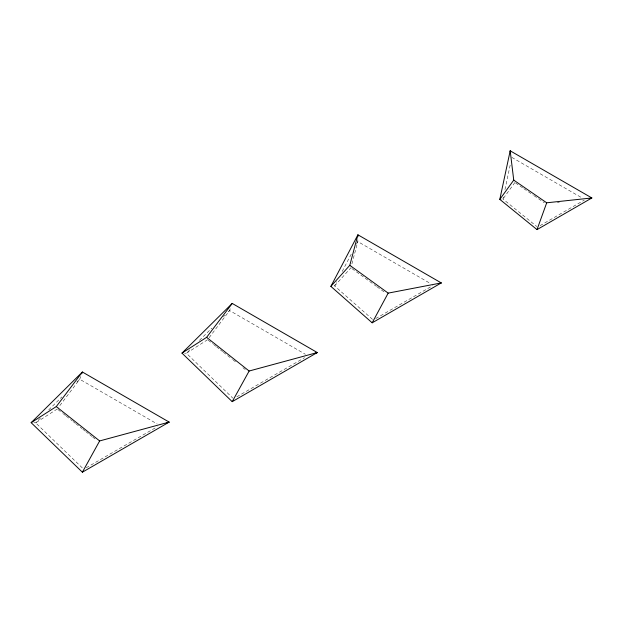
<?xml version="1.0" encoding="UTF-8"?>
<svg xmlns="http://www.w3.org/2000/svg" width="623" height="623" viewBox="0 0 623 623"><rect width="100%" height="100%" fill="white"/><g stroke="black" fill="none" stroke-linecap="round" stroke-linejoin="round"><path stroke-width="0.47" stroke-dasharray="3.12 2.34" d="M357.843 239.653L357.82 241.592L351.107 266.893M503.345 197.117L502.94 199.01L536.777 226.499M504.965 189.548L510.416 164.005M80.717 376.526L79.721 379.251L58.422 407.473M230.253 308.767L229.599 310.542L208.744 338.172M372.499 319.365L334.598 285.926L336.825 281.666M342.191 271.433L352.018 252.673M356.481 244.146L357.82 241.592L430.072 283.301M514.878 182.5L502.94 199.01L501.375 199.196M334.598 285.926L350.858 267.828L351.193 268.069M40.472 418.064L35.659 422.83L33.852 422.768M48.734 409.895L61.817 396.952M76.964 381.969L79.721 379.251L157.105 423.928M189.828 349.885L186.394 353.272L184.626 353.21M199.422 340.384L211.765 328.173M223.423 316.648L224.794 315.293M228.228 311.897L229.599 310.542L305.379 354.292M57.269 409L35.659 422.83L82.283 467.896M207.584 339.706L186.394 353.272L232.753 398.074M86.176 467.795L157.128 426.833M236.795 396.812L304.561 357.688M375.731 318.555L432.596 285.723M540.032 225.666L584.226 200.147M557.383 202.639L559.29 202.436M511.826 157.385L581.695 197.725M515.501 182.928L523.055 188.123M523.842 188.668L533.311 195.178M534.036 195.684L544.354 202.779M351.972 268.638L376.347 286.3M377.001 286.767L384.85 292.452M208.23 340.213L212.817 343.849M213.572 344.449L215.831 346.24M216.586 346.832L219.6 349.223M220.355 349.822L222.621 351.613M223.369 352.213L232.426 359.378M233.173 359.977L235.439 361.768M242.939 367.71L245.244 369.532M57.923 409.513L62.518 413.158M63.273 413.75L65.54 415.549M66.295 416.148L72.338 420.938M73.093 421.53L75.367 423.329M75.967 423.804L82.049 428.624M82.812 429.224L85.094 431.03M85.857 431.638L88.964 434.099M89.72 434.698L91.986 436.489M92.702 437.058L95.008 438.888"/><path stroke-width="0.93" d="M357.882 236.74L357.906 234.793L441.271 282.928L372.18 322.815L330.875 286.378L357.906 234.793L349.799 265.32L330.875 286.378M499.81 199.383L510.182 150.805L591.85 197.958L537.018 229.614L499.81 199.383L513.741 180.117L510.182 150.805L510.65 152.69M537.018 229.614L546.706 202.802L591.85 197.958L589.303 198.597M81.722 373.808L82.384 372.001L169.16 422.098L82.384 472.195L31.15 422.674L82.384 372.001L56.28 406.585L31.15 422.674M372.18 322.815L388.176 293.122L441.271 282.928L439.534 283.442M82.384 472.195L99.649 440.936L169.16 422.098L166.559 422.994M232.215 401.664L249.138 371.02L317.286 352.548L232.215 303.432L181.978 353.116L232.215 401.664L317.286 352.548L314.724 353.42M181.978 353.116L206.618 337.347L232.215 303.432M513.741 180.117L546.706 202.802M349.799 265.32L388.176 293.122M206.618 337.347L249.138 371.02M56.28 406.585L99.649 440.936"/></g></svg>
